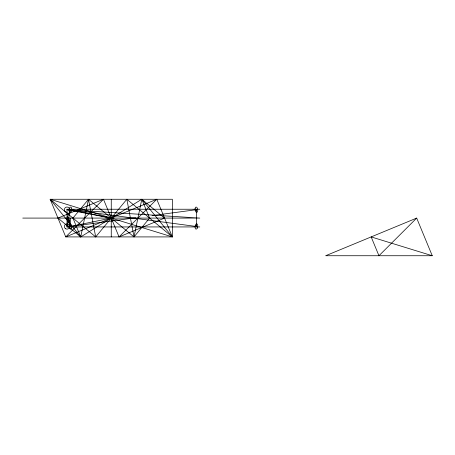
<?xml version="1.0" encoding="UTF-8"?>
<svg xmlns="http://www.w3.org/2000/svg" width="455" height="455" viewBox="0 0 455 455"><rect width="100%" height="100%" fill="white"/><g stroke="black" fill="none" stroke-linecap="round" stroke-linejoin="round"><path stroke-width="0.68" d="M152.044 215.602L196.406 209.687L196.406 226.493L70.366 209.687L67.004 226.493L70.366 226.493L111.259 218.087L70.366 209.687L67.004 209.687L111.259 218.087M70.986 209.766L70.832 210.557L70.206 210.472M50.175 199.267L80.717 236.913L88.503 199.267L134.015 236.913L149.587 218.087L141.801 199.267L80.717 236.913L57.961 218.087L103.473 199.267L119.045 236.913L164.556 218.087L141.801 199.267L134.015 236.913L126.831 199.267L95.692 236.913L50.175 199.267L172.343 199.267L172.343 236.913L65.747 236.913L50.175 199.267L172.343 236.913L156.77 199.267L65.747 236.913L103.473 199.267M70.366 209.687L67.004 218.087L70.366 226.493L70.366 218.087M119.045 236.913L156.77 199.267M416.683 218.087L378.952 255.733L371.166 236.913L432.25 255.733L416.683 218.087L325.655 255.733L432.25 255.733M70.15 225.407L71.225 225.265L71.441 226.351M199.768 209.237L67.004 209.237L67.004 226.937L135.926 217.752M196.406 210.426L195.582 210.534L195.582 209.795M70.605 209.448L67.004 209.687L199.768 218.087L22.75 218.087M67.004 226.937L199.768 226.937M196.406 225.862L195.678 225.765L195.678 226.397M126.831 199.267L172.343 236.913L141.801 199.267M80.717 236.913L72.936 218.087L88.503 199.267L95.692 236.913M68.62 217.752L70.366 226.493L68.62 217.518M111.259 199.267L111.259 236.913M68.887 217.649L68.887 218.087M67.437 217.496L67.437 218.087M67.192 212.314A2.656 2.639 0 0 1 64.354 209.562A2.656 2.639 0 0 1 67.442 207.082A2.656 2.639 0 0 1 69.552 210.426M71.316 211.165A2.656 1.319 -82.4 0 0 70.724 207.053A2.656 1.319 -82.4 0 0 69.058 210.836A2.656 1.319 -82.4 0 0 71.316 211.165M69.086 225.174A2.656 1.319 82.4 0 0 70.627 229.127A2.656 1.319 82.4 0 0 71.384 225.174A2.656 1.319 82.4 0 0 69.086 225.174M65.679 228.774A2.656 2.639 0 0 0 69.66 226.493A2.656 2.639 0 0 0 65.679 224.207A2.656 2.639 0 0 0 65.679 228.774M195.127 208.367A2.656 1.319 82.4 0 0 196.674 212.326A2.656 1.319 82.4 0 0 197.424 208.367A2.656 1.319 82.4 0 0 195.127 208.367M197.362 227.972A2.656 1.319 -82.4 0 0 196.765 223.86A2.656 1.319 -82.4 0 0 195.098 227.642A2.656 1.319 -82.4 0 0 197.362 227.972"/></g></svg>
